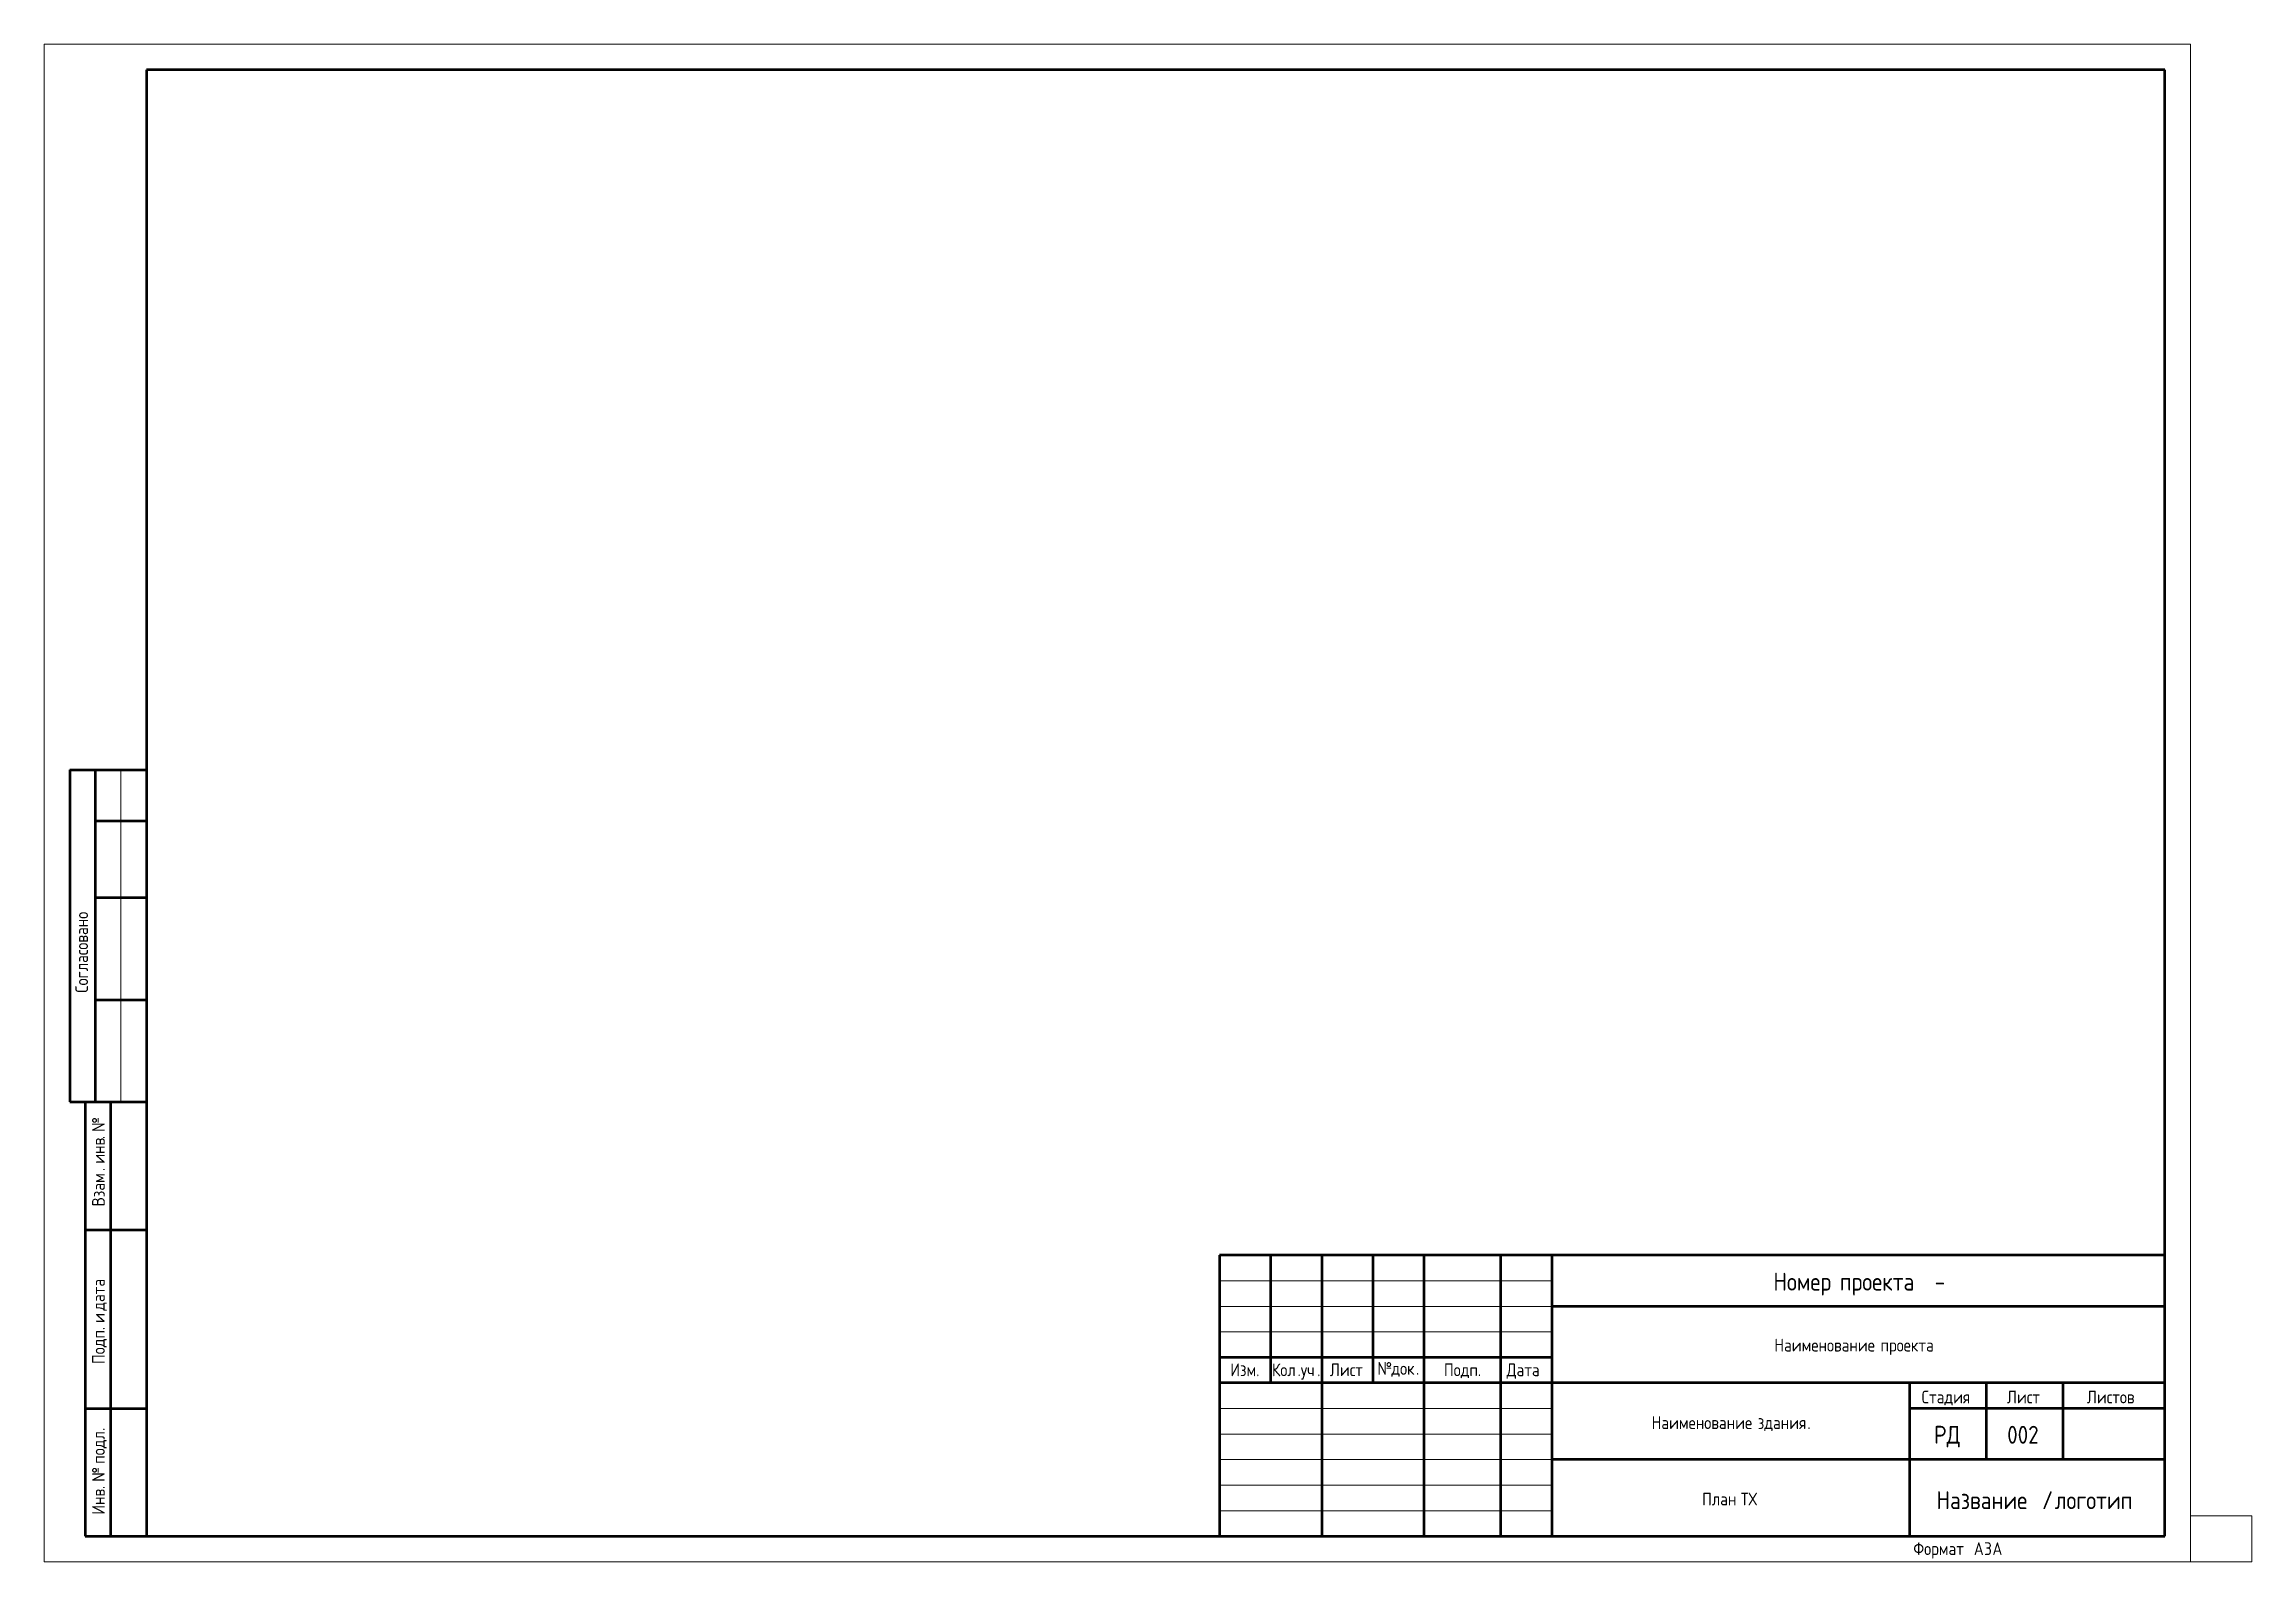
# Paper-space layout 'Layout1' of a CAD drawing. Header units: millimetres. Extents: x -420 to 12, y 0 to 297.
import ezdxf

# ---------------------------------------------------------------- set-up
doc = ezdxf.new("R2010")
doc.units = ezdxf.units.MM
doc.layers.add('A-_ANOTTBLK_P', color=7, linetype='Continuous', lineweight=9)
doc.styles.add('GOST Common_1', font='GOST_Common.ttf', dxfattribs={"width": 0.9, "height": 2.5})
doc.styles.add('GOST Common_2', font='GOST_Common.ttf', dxfattribs={"width": 0.9, "height": 3.5})

# ---------------------------------------------------------------- blocks, each defined once
blk = doc.blocks.new('ADSK_ОсновнаяНадпись - Форма 3-65648-План ТХ')
at = {"layer": 'A-_ANOTTBLK_P'}
for p, q in [((-612, 148.5), (-612, -148.5)), ((-612, 148.5), (-192, 148.5)), ((-192, 148.5), (-192, -148.5)), ((-597, 6.5), (-597, -58.5)), ((-317, -93.5), (-382, -93.5)), ((-317, -98.5), (-382, -98.5)), ((-317, -103.5), (-382, -103.5)), ((-317, -118.5), (-382, -118.5)), ((-317, -123.5), (-382, -123.5)), ((-317, -128.5), (-382, -128.5)), ((-317, -133.5), (-382, -133.5)), ((-317, -138.5), (-382, -138.5)), ((-192, -148.5), (-612, -148.5))]:
    blk.add_line(p, q, dxfattribs=at)
at = {"layer": 'A-_ANOTTBLK_P', "lineweight": 50}
for p, q in [((-592, 143.5), (-592, -143.5)), ((-197, 143.5), (-592, 143.5)), ((-197, -143.5), (-197, 143.5)), ((-607, 6.5), (-592, 6.5)), ((-607, 6.5), (-607, -58.5)), ((-602, 6.5), (-602, -58.5)), ((-602, -3.5), (-592, -3.5)), ((-602, -18.5), (-592, -18.5)), ((-602, -38.5), (-592, -38.5)), ((-607, -58.5), (-592, -58.5)), ((-604, -58.5), (-592, -58.5)), ((-604, -58.5), (-604, -143.5)), ((-599, -58.5), (-599, -143.5)), ((-604, -83.5), (-592, -83.5)), ((-382, -88.5), (-382, -143.5)), ((-197, -88.5), (-382, -88.5)), ((-372, -88.5), (-372, -113.5)), ((-362, -88.5), (-362, -143.5)), ((-352, -88.5), (-352, -113.5)), ((-342, -88.5), (-342, -143.5)), ((-327, -88.5), (-327, -143.5)), ((-317, -88.5), (-317, -143.5)), ((-197, -98.5), (-317, -98.5)), ((-317, -108.5), (-382, -108.5)), ((-197, -113.5), (-382, -113.5)), ((-247, -113.5), (-247, -143.5)), ((-232, -113.5), (-232, -128.5)), ((-217, -113.5), (-217, -128.5)), ((-604, -118.5), (-592, -118.5)), ((-197, -118.5), (-247, -118.5)), ((-197, -128.5), (-317, -128.5)), ((-604, -143.5), (-592, -143.5)), ((-592, -143.5), (-197, -143.5))]:
    blk.add_line(p, q, dxfattribs=at)
at = {"layer": 'A-_ANOTTBLK_P', "char_height": 2.5, "attachment_point": 1, "rotation": 90, "style": 'GOST Common_1'}
for s, insert, width in [('Согласовано', (-605.91, -37.14), 21.5734), ('\\fGOST Common|b0|i0|c204|p34|;\\W.9;№', (-602.63, -64.35), 3.319), ('инв', (-602.63, -70.6), 5.8443), ('. ', (-602.63, -65.78), 1.7316), ('Взам', (-602.63, -78.94), 8.3696), ('. ', (-602.63, -72.03), 1.7316), ('дата', (-602.63, -99.36), 8.7304), ('Подп', (-602.63, -109.78), 8.0089), ('\\fGOST Common|b0|i0|c204|p34|;\\W.9; ', (-602.63, -100.13), 0.938), ('\\fGOST Common|b0|i0|c204|p34|;\\W.9;и', (-602.63, -101.74), 1.9481), ('. ', (-602.63, -103.17), 1.7316), ('подл', (-602.63, -129.31), 7.7924), ('\\fGOST Common|b0|i0|c204|p34|;\\W.9;.', (-602.63, -122.88), 0.7937), ('\\fGOST Common|b0|i0|c204|p34|;\\W.9;№', (-602.63, -132.82), 3.319), ('\\fGOST Common|b0|i0|c204|p34|;\\W.9; ', (-602.63, -130.08), 0.938), ('. ', (-602.63, -134.25), 1.7316), ('Инв', (-602.63, -139.25), 6.0608)]:
    blk.add_mtext(s, dxfattribs=dict(at, insert=insert, width=width))
at = {"layer": 'A-_ANOTTBLK_P', "attachment_point": 1}
for s, insert, char_height, width, style in [('Изм', (-379.88, -109.67), 2.5, 6.1329, 'GOST Common_1'), ('\\fGOST Common|b0|i0|c204|p34|;\\W.9;.', (-374.82, -109.67), 2.5, 0.7937, 'GOST Common_1'), ('Кол', (-371.75, -109.67), 2.5, 6.0608, 'GOST Common_1'), ('\\fGOST Common|b0|i0|c204|p34|;\\W.9;.', (-366.75, -109.67), 2.5, 0.7937, 'GOST Common_1'), ('уч', (-366.1, -109.67), 2.5, 3.8962, 'GOST Common_1'), ('\\fGOST Common|b0|i0|c204|p34|;\\W.9;.', (-362.88, -109.67), 2.5, 0.7937, 'GOST Common_1'), ('Лист', (-360.41, -109.67), 2.5, 8.2975, 'GOST Common_1'), ('\\fGOST Common|b0|i0|c204|p34|;\\W.9;№', (-351.11, -109.4), 2.5, 3.319, 'GOST Common_1'), ('док', (-348.38, -109.4), 2.5, 5.8443, 'GOST Common_1'), ('\\fGOST Common|b0|i0|c204|p34|;\\W.9;.', (-343.55, -109.4), 2.5, 0.7937, 'GOST Common_1'), ('Подп', (-338.08, -109.67), 2.5, 8.0089, 'GOST Common_1'), ('\\fGOST Common|b0|i0|c204|p34|;\\W.9;.', (-331.47, -109.67), 2.5, 0.7937, 'GOST Common_1'), ('Дата', (-325.82, -109.67), 2.5, 9.2354, 'GOST Common_1'), ('Стадия', (-244.61, -114.99), 2.5, 12.4101, 'GOST Common_1'), ('Лист', (-227.92, -114.99), 2.5, 8.2975, 'GOST Common_1'), ('Листов', (-212.28, -114.99), 2.5, 12.1937, 'GOST Common_1'), ('Название', (-241.72, -134.69), 3.5, 22.7278, 'GOST Common_2'), (' / ', (-222.97, -134.69), 3.5, 5.3392, 'GOST Common_2'), ('логотип', (-218.56, -134.69), 3.5, 19.7696, 'GOST Common_2'), ('Формат', (-246.24, -144.67), 2.5, 13.4202, 'GOST Common_1'), ('Формат', (-246.24, -144.67), 2.5, 13.4202, 'GOST Common_1'), ('\\fGOST Common|b0|i0|c204|p34|;\\W.9; ', (-235.17, -144.67), 2.5, 0.938, 'GOST Common_1'), ('\\fGOST Common|b0|i0|c204|p34|;\\W.9; ', (-235.17, -144.67), 2.5, 0.938, 'GOST Common_1'), ('\\fGOST Common|b0|i0|c204|p34|;\\W.9;А', (-234.4, -144.67), 2.5, 2.4532, 'GOST Common_1'), ('\\fGOST Common|b0|i0|c204|p34|;\\W.9;А', (-234.4, -144.67), 2.5, 2.4532, 'GOST Common_1'), ('\\fGOST Common|b0|i0|c204|p34|;\\W.9;3', (-232.37, -144.67), 2.5, 1.9481, 'GOST Common_1'), ('\\fGOST Common|b0|i0|c204|p34|;\\W.9;3', (-232.37, -144.67), 2.5, 1.9481, 'GOST Common_1'), ('\\fGOST Common|b0|i0|c204|p34|;\\W.9;А', (-230.76, -144.67), 2.5, 2.4532, 'GOST Common_1'), ('\\fGOST Common|b0|i0|c204|p34|;\\W.9;А', (-230.76, -144.67), 2.5, 2.4532, 'GOST Common_1')]:
    blk.add_mtext(s, dxfattribs=dict(at, insert=insert, char_height=char_height, width=width, style=style))

psp = doc.layouts.get("Layout1")

# ---------------------------------------------------------------- block references
at = {"layer": 'A-_ANOTTBLK_P'}
psp.add_blockref('ADSK_ОсновнаяНадпись - Форма 3-65648-План ТХ', (192, 148.5), dxfattribs=at)

# ---------------------------------------------------------------- texts
at = {"layer": 'A-_ANOTTBLK_P', "attachment_point": 1}
for s, insert, char_height, width, style in [('Номер', (-81.62, 56.58), 3.5, 14.4304, 'GOST Common_2'), ('\\fGOST Common|b0|i0|c204|p34|;\\W.9; ', (-69.71, 56.58), 3.5, 1.2987, 'GOST Common_2'), ('проекта', (-68.64, 56.58), 3.5, 20.2025, 'GOST Common_2'), (' -', (-51.97, 56.58), 3.5, 4.0405, 'GOST Common_2'), ('Наименование', (-81.44, 43.66), 2.5, 24.243, 'GOST Common_1'), ('\\fGOST Common|b0|i0|c204|p34|;\\W.9; ', (-61.44, 43.66), 2.5, 0.938, 'GOST Common_1'), ('проекта', (-60.66, 43.66), 2.5, 14.3582, 'GOST Common_1'), ('Наименование', (-105.45, 28.48), 2.5, 24.243, 'GOST Common_1'), ('\\fGOST Common|b0|i0|c204|p34|;\\W.9; ', (-85.45, 28.48), 2.5, 0.938, 'GOST Common_1'), ('здания', (-84.68, 28.48), 2.5, 11.7608, 'GOST Common_1'), ('\\fGOST Common|b0|i0|c204|p34|;\\W.9;.', (-74.97, 28.48), 2.5, 0.7937, 'GOST Common_1'), ('РД', (-50.2, 26.62), 3.5, 6.5658, 'GOST Common_2'), ('002', (-35.88, 26.62), 3.5, 8.2253, 'GOST Common_2'), ('План', (-95.57, 13.54), 2.5, 8.2253, 'GOST Common_1'), ('\\fGOST Common|b0|i0|c204|p34|;\\W.9; ', (-88.78, 13.54), 2.5, 0.938, 'GOST Common_1'), ('ТХ', (-88.01, 13.54), 2.5, 4.6177, 'GOST Common_1')]:
    psp.add_mtext(s, dxfattribs=dict(at, insert=insert, char_height=char_height, width=width, style=style))

# ---------------------------------------------------------------- viewports
at = {"layer": '0'}
psp.add_viewport(center=(6, 4.5), size=(12, 9), view_center_point=(6, 4.5), view_height=12, dxfattribs=at)

doc.saveas('drawing.dxf')
